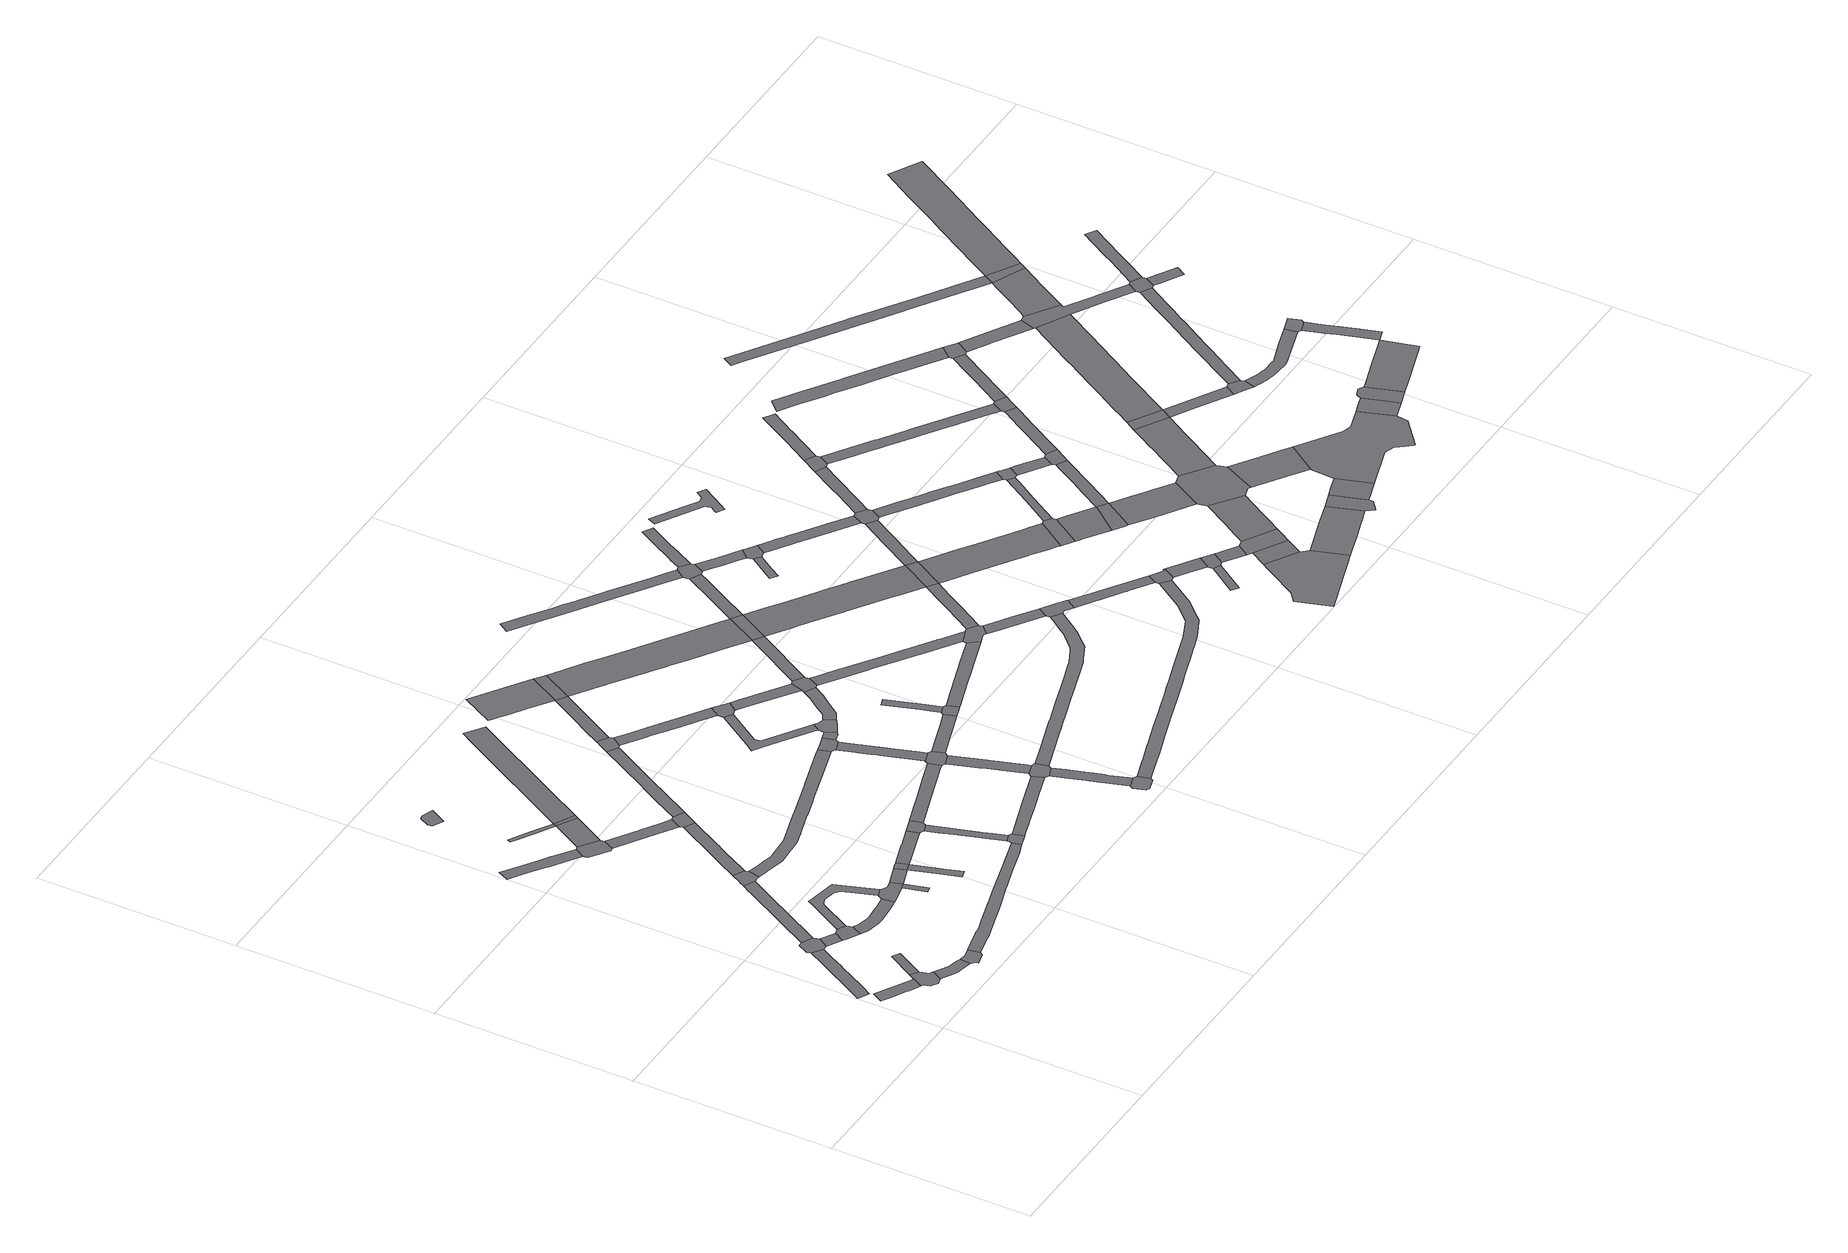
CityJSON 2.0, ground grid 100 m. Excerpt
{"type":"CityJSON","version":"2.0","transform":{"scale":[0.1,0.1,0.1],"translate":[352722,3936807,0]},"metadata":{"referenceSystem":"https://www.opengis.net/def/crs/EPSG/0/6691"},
"CityObjects":{
"road1":{"type":"Road","attributes":{"RoadStructureAttribute.sectionType":"1"},"geometry":[{"type":"MultiSurface","lod":"1","boundaries":[[[0,1,2,3,4,5,6,7,8,9,10,11]]]}]},
"road2":{"type":"Road","attributes":{"RoadStructureAttribute.sectionType":"1"},"geometry":[{"type":"MultiSurface","lod":"1","boundaries":[[[12,13,14,15,16,17,18,19,20,21,22,23,24,25,26,27]]]}]},
"road3":{"type":"Road","geometry":[{"type":"MultiSurface","lod":"1","boundaries":[[[28,5,4,29,30,31,32,33,34,35]]]}]},
"road4":{"type":"Road","attributes":{"RoadStructureAttribute.sectionType":"1"},"geometry":[{"type":"MultiSurface","lod":"1","boundaries":[[[36,37,38,28,35]]]}]},
"road5":{"type":"Road","attributes":{"RoadStructureAttribute.sectionType":"1"},"geometry":[{"type":"MultiSurface","lod":"1","boundaries":[[[39,40,33,32,41,42,43,44,45,46]]]}]},
"road6":{"type":"Road","geometry":[{"type":"MultiSurface","lod":"1","boundaries":[[[47,48,20,19,49,50,51,52]]]}]},
"road7":{"type":"Road","attributes":{"RoadStructureAttribute.sectionType":"1"},"geometry":[{"type":"MultiSurface","lod":"1","boundaries":[[[53,54,50,49]]]}]},
"road8":{"type":"Road","geometry":[{"type":"MultiSurface","lod":"1","boundaries":[[[45,55,56,57,58,59,60,61,46]]]}]},
"road9":{"type":"Road","geometry":[{"type":"MultiSurface","lod":"1","boundaries":[[[54,53,62,63,64,65,66,67,68,69]]]}]},
"road10":{"type":"Road","attributes":{"RoadStructureAttribute.sectionType":"1"},"geometry":[{"type":"MultiSurface","lod":"1","boundaries":[[[51,70,71,72,73,74,75,76,77,78,79,80,81,82,52]]]}]},
"road11":{"type":"Road","attributes":{"RoadStructureAttribute.sectionType":"1"},"geometry":[{"type":"MultiSurface","lod":"1","boundaries":[[[83,84,85,86,87,66,65,88,89,90,91,92,93,94,95,96]]]}]},
"road12":{"type":"Road","attributes":{"RoadStructureAttribute.sectionType":"1"},"geometry":[{"type":"MultiSurface","lod":"1","boundaries":[[[97,98,99,100,101,102,103,104,105,106,107,108]]]}]},
"road13":{"type":"Road","attributes":{"RoadStructureAttribute.sectionType":"1"},"geometry":[{"type":"MultiSurface","lod":"1","boundaries":[[[68,109,110,111,112,113,114,115,116,117,118,119,120,121,69]]]}]},
"road14":{"type":"Road","geometry":[{"type":"MultiSurface","lod":"1","boundaries":[[[122,123,75,74,124,125,126,127,128]]]}]},
"road15":{"type":"Road","geometry":[{"type":"MultiSurface","lod":"1","boundaries":[[[95,129,130,131,132,133,134,135,136,116,115,96]]]}]},
"road16":{"type":"Road","geometry":[{"type":"MultiSurface","lod":"1","boundaries":[[[137,138,139,140,141,108,107,142,143]]]}]},
"road17":{"type":"Road","attributes":{"RoadStructureAttribute.sectionType":"1"},"geometry":[{"type":"MultiSurface","lod":"1","boundaries":[[[131,144,145,146,132]]]}]},
"road18":{"type":"Road","attributes":{"RoadStructureAttribute.sectionType":"1"},"geometry":[{"type":"MultiSurface","lod":"1","boundaries":[[[147,148,149,150,151,152,153,154,155,156,157,158,159,160,161,162,163,164,165,59,58]]]}]},
"road19":{"type":"Road","attributes":{"RoadStructureAttribute.sectionType":"1"},"geometry":[{"type":"MultiSurface","lod":"1","boundaries":[[[166,167,168,169,170,171,172,173]]]}]},
"road20":{"type":"Road","geometry":[{"type":"MultiSurface","lod":"1","boundaries":[[[174,175,176,177,178,179,180,181,182]]]}]},
"road21":{"type":"Road","attributes":{"RoadStructureAttribute.sectionType":"1"},"geometry":[{"type":"MultiSurface","lod":"1","boundaries":[[[140,139,183,173]]]}]},
"road22":{"type":"Road","attributes":{"RoadStructureAttribute.sectionType":"1"},"geometry":[{"type":"MultiSurface","lod":"1","boundaries":[[[184,185,186,187,188,189,128,127,190,191,192,193,194,195,196,197]]]}]},
"road23":{"type":"Road","attributes":{"RoadStructureAttribute.sectionType":"1"},"geometry":[{"type":"MultiSurface","lod":"1","boundaries":[[[132,198,199,200,201,202,203,198,204,205,206,133]]]}]},
"road24":{"type":"Road","attributes":{"RoadStructureAttribute.sectionType":"1"},"geometry":[{"type":"MultiSurface","lod":"1","boundaries":[[[137,207,208,209,210,211,212,213,214,215,216,138]]]}]},
"road25":{"type":"Road","geometry":[{"type":"MultiSurface","lod":"1","boundaries":[[[173,183,217,166]]]}]},
"road26":{"type":"Road","geometry":[{"type":"MultiSurface","lod":"1","boundaries":[[[218,219,204,198,203]]]}]},
"road27":{"type":"Road","geometry":[{"type":"MultiSurface","lod":"1","boundaries":[[[220,221,222,223,212,211,184,197]]]}]},
"road28":{"type":"Road","attributes":{"RoadStructureAttribute.sectionType":"1"},"geometry":[{"type":"MultiSurface","lod":"1","boundaries":[[[224,225,226,227,228,229,230,231,232,218,203]]]}]},
"road29":{"type":"Road","attributes":{"RoadStructureAttribute.sectionType":"1"},"geometry":[{"type":"MultiSurface","lod":"1","boundaries":[[[233,234,235,236,237,238,239,240,241,242,243,126,125,244,245,246,247,248,249,250,251,252,253,254,255,256,257,258,259,260,261,262,263]]]}]},
"road30":{"type":"Road","attributes":{"RoadStructureAttribute.sectionType":"1"},"geometry":[{"type":"MultiSurface","lod":"1","boundaries":[[[217,264,265,266,267,268,269,270,271,272,273,274,275,276,277,166]]]}]},
"road31":{"type":"Road","geometry":[{"type":"MultiSurface","lod":"1","boundaries":[[[228,278,279,280,281,229]]]}]},
"road32":{"type":"Road","attributes":{"RoadStructureAttribute.sectionType":"1"},"geometry":[{"type":"MultiSurface","lod":"1","boundaries":[[[282,283,284,285,279,278,286,287,288,289,290,291]]]}]},
"road33":{"type":"Road","geometry":[{"type":"MultiSurface","lod":"1","boundaries":[[[292,156,155,293,294,295,296,282,291]]]}]},
"road34":{"type":"Road","attributes":{"RoadStructureAttribute.sectionType":"1"},"geometry":[{"type":"MultiSurface","lod":"1","boundaries":[[[297,298,299,300,301,302,303,304,305,306,307,308,309,310,311,312,313,314,223,222]]]}]},
"road35":{"type":"Road","attributes":{"RoadStructureAttribute.sectionType":"1"},"geometry":[{"type":"MultiSurface","lod":"1","boundaries":[[[315,316,317,318,319,320,321,281,280,322,323,324,325,326]]]}]},
"road36":{"type":"Road","attributes":{"RoadStructureAttribute.sectionType":"1"},"geometry":[{"type":"MultiSurface","lod":"1","boundaries":[[[295,327,328,329,330,331,332,333,334,335,336,337,296]]]}]},
"road37":{"type":"Road","geometry":[{"type":"MultiSurface","lod":"1","boundaries":[[[305,338,339,340,341,342,343,306]]]}]},
"road38":{"type":"Road","attributes":{"RoadStructureAttribute.sectionType":"1"},"geometry":[{"type":"MultiSurface","lod":"1","boundaries":[[[344,345,346,341,340,347,348,349,350,351]]]}]},
"road39":{"type":"Road","attributes":{"RoadStructureAttribute.sectionType":"1"},"geometry":[{"type":"MultiSurface","lod":"1","boundaries":[[[338,352,353,354,355,356,357,358,359,360,361,362,363,364,365,366,367,368,339]]]}]},
"road40":{"type":"Road","geometry":[{"type":"MultiSurface","lod":"1","boundaries":[[[369,370,371,372,373,374,263,262,375,376]]]}]},
"road41":{"type":"Road","attributes":{"RoadStructureAttribute.sectionType":"1"},"geometry":[{"type":"MultiSurface","lod":"1","boundaries":[[[377,378,379,380,381,382,383,384,385,386,387,388,389,390,391,369,376]]]}]},
"road42":{"type":"Road","geometry":[{"type":"MultiSurface","lod":"1","boundaries":[[[392,393,384,383,326,325,394,395]]]}]},
"road43":{"type":"Road","attributes":{"RoadStructureAttribute.sectionType":"1"},"geometry":[{"type":"MultiSurface","lod":"1","boundaries":[[[396,397,398,399,400,401,402,403,404,351,405]]]}]},
"road44":{"type":"Road","attributes":{"RoadStructureAttribute.sectionType":"1"},"geometry":[{"type":"MultiSurface","lod":"1","boundaries":[[[394,406,407,408,409,410,411,412,413,414,415,395]]]}]},
"road45":{"type":"Road","geometry":[{"type":"MultiSurface","lod":"1","boundaries":[[[411,410,334,333,416,417,418,419]]]}]},
"road46":{"type":"Road","attributes":{"RoadStructureAttribute.sectionType":"1"},"geometry":[{"type":"MultiSurface","lod":"1","boundaries":[[[416,420,421,422,423,424,425,426,427,428,429,430,431,417]]]}]},
"road47":{"type":"Road","geometry":[{"type":"MultiSurface","lod":"1","boundaries":[[[432,433,434,425,424,435,436,437,438]]]}]},
"road48":{"type":"Road","attributes":{"RoadStructureAttribute.sectionType":"1"},"geometry":[{"type":"MultiSurface","lod":"1","boundaries":[[[439,440,441,442,443,444,445,446,447,448,449,450]]]}]},
"road49":{"type":"Road","attributes":{"RoadStructureAttribute.sectionType":"1"},"geometry":[{"type":"MultiSurface","lod":"1","boundaries":[[[371,451,452,453,372]]]}]},
"road50":{"type":"Road","geometry":[{"type":"MultiSurface","lod":"1","boundaries":[[[453,452,454,455,456,457,458,446,445]]]}]},
"road51":{"type":"Road","geometry":[{"type":"MultiSurface","lod":"1","boundaries":[[[351,350,459,405]]]}]},
"road52":{"type":"Road","geometry":[{"type":"MultiSurface","lod":"1","boundaries":[[[460,363,362,439,450,461]]]}]},
"road53":{"type":"Road","attributes":{"RoadStructureAttribute.sectionType":"1"},"geometry":[{"type":"MultiSurface","lod":"1","boundaries":[[[462,463,393,392,464,465,466,467]]]}]},
"road54":{"type":"Road","attributes":{"RoadStructureAttribute.sectionType":"1"},"geometry":[{"type":"MultiSurface","lod":"1","boundaries":[[[468,469,470,471,472,460,461]]]}]},
"road55":{"type":"Road","attributes":{"RoadStructureAttribute.sectionType":"1"},"geometry":[{"type":"MultiSurface","lod":"1","boundaries":[[[473,474,475,476,477,478,479,480,481,482,483,484,457,456]]]}]},
"road56":{"type":"Road","attributes":{"RoadStructureAttribute.sectionType":"1"},"geometry":[{"type":"MultiSurface","lod":"1","boundaries":[[[485,486,487,488,489,490,491,492]]]}]},
"road57":{"type":"Road","geometry":[{"type":"MultiSurface","lod":"1","boundaries":[[[466,493,494,495,496,485,492,467]]]}]},
"road58":{"type":"Road","geometry":[{"type":"MultiSurface","lod":"1","boundaries":[[[470,480,479,497,498,499,500,471]]]}]},
"road59":{"type":"Road","attributes":{"RoadStructureAttribute.sectionType":"1"},"geometry":[{"type":"MultiSurface","lod":"1","boundaries":[[[350,501,502,503,504,505,506,507,508,509,510,511,512,513,514,515,516,517,518,519,520,459]]]}]},
"road60":{"type":"Road","attributes":{"RoadStructureAttribute.sectionType":"1"},"geometry":[{"type":"MultiSurface","lod":"1","boundaries":[[[521,522,523,500,499,524,525,526,527,512]]]}]},
"road61":{"type":"Road","attributes":{"RoadStructureAttribute.sectionType":"1"},"geometry":[{"type":"MultiSurface","lod":"1","boundaries":[[[418,528,529,530,531,532,533,534,535,536,537,538,539,540,541,542,543,544,545,546,547,548,549,550,551,552,553,554,555,556,557,558,559,560,561,562,563,564,565,566,567,568,569,570,571,419]]]}]},
"road62":{"type":"Road","attributes":{"RoadStructureAttribute.sectionType":"1"},"geometry":[{"type":"MultiSurface","lod":"1","boundaries":[[[572,573,574,575,576,577,578,579,496,495,580,581,582,583,584,585,586,587]]]}]},
"road63":{"type":"Road","attributes":{"RoadStructureAttribute.sectionType":"1"},"geometry":[{"type":"MultiSurface","lod":"1","boundaries":[[[497,588,589,590,591,592,593,594,595,596,597,598,599,600,601,602,603,604,605,606,607,498]]]}]},
"road64":{"type":"Road","geometry":[{"type":"MultiSurface","lod":"1","boundaries":[[[513,512,527,608]]]}]},
"road65":{"type":"Road","attributes":{"RoadStructureAttribute.sectionType":"1"},"geometry":[{"type":"MultiSurface","lod":"1","boundaries":[[[609,610,611,612,613,614,615,616,617,618,619,620,621,622,623,624,625,626,627,628,629,630,631,433,432,632,633,634,635,636,637,638,639,640,641,642,643,644,645,646,647,648,649,650,651,652,653,654,655,656,657,658]]]}]},
"road66":{"type":"Road","attributes":{"RoadStructureAttribute.sectionType":"1"},"geometry":[{"type":"MultiSurface","lod":"1","boundaries":[[[659,660,661,662,663,664,665,666,667,668,669,670,671,672,673,674,675,676,677]]]}]},
"road67":{"type":"Road","geometry":[{"type":"MultiSurface","lod":"1","boundaries":[[[678,679,680,596,595,587,586,681,682,683]]]}]},
"road68":{"type":"Road","attributes":{"RoadStructureAttribute.sectionType":"1"},"geometry":[{"type":"MultiSurface","lod":"1","boundaries":[[[684,685,686,687,688,513,608]]]}]},
"road69":{"type":"Road","attributes":{"RoadStructureAttribute.sectionType":"1"},"geometry":[{"type":"MultiSurface","lod":"1","boundaries":[[[527,689,690,691,692,693,694,695,696,697,698,699,700,701,702,703,704,705,706,707,608]]]}]},
"road70":{"type":"Road","attributes":{"RoadStructureAttribute.sectionType":"1"},"geometry":[{"type":"MultiSurface","lod":"1","boundaries":[[[708,709,710,678,683,711,712,713,714]]]}]},
"road71":{"type":"Road","geometry":[{"type":"MultiSurface","lod":"1","boundaries":[[[687,686,715,716,717,718,719,665,664]]]}]},
"road72":{"type":"Road","attributes":{"RoadStructureAttribute.sectionType":"1"},"geometry":[{"type":"MultiSurface","lod":"1","boundaries":[[[699,720,721,680,679,722,723,724,725]]]}]},
"road73":{"type":"Road","geometry":[{"type":"MultiSurface","lod":"1","boundaries":[[[713,726,552,551,727,728,729,730,731,732,714]]]}]},
"road74":{"type":"Road","geometry":[{"type":"MultiSurface","lod":"1","boundaries":[[[733,734,735,736,737,738]]]}]},
"road75":{"type":"Road","attributes":{"RoadStructureAttribute.sectionType":"1"},"geometry":[{"type":"MultiSurface","lod":"1","boundaries":[[[739,740,716,715,741,742,743,744,745]]]}]},
"road76":{"type":"Road","attributes":{"RoadStructureAttribute.sectionType":"1"},"geometry":[{"type":"MultiSurface","lod":"1","boundaries":[[[746,747,748,749,750,718,717,751,752,753,754,755]]]}]},
"road77":{"type":"Road","geometry":[{"type":"MultiSurface","lod":"1","boundaries":[[[756,757,758,759,760,739,745,733,738]]]}]},
"road78":{"type":"Road","geometry":[{"type":"MultiSurface","lod":"1","boundaries":[[[761,700,699,725]]]}]},
"road79":{"type":"Road","attributes":{"RoadStructureAttribute.sectionType":"1"},"geometry":[{"type":"MultiSurface","lod":"1","boundaries":[[[762,763,764,765,766,767,729,728,768,769,770,771,772,773,774]]]}]},
"road80":{"type":"Road","attributes":{"RoadStructureAttribute.sectionType":"1"},"geometry":[{"type":"MultiSurface","lod":"1","boundaries":[[[775,776,777,778,779,780,781,758,757,782,783,784,785,786,787,788]]]}]},
"road81":{"type":"Road","attributes":{"RoadStructureAttribute.sectionType":"1"},"geometry":[{"type":"MultiSurface","lod":"1","boundaries":[[[789,790,791,792,793,794,700,761]]]}]},
"road82":{"type":"Road","attributes":{"RoadStructureAttribute.sectionType":"1"},"geometry":[{"type":"MultiSurface","lod":"1","boundaries":[[[725,795,796,797,798,799,800,801,802,803,804,805,806,807,808,809,810,811,812,813,814,815,761]]]}]},
"road83":{"type":"Road","geometry":[{"type":"MultiSurface","lod":"1","boundaries":[[[816,817,818,819,762,774,609,658,820]]]}]},
"road84":{"type":"Road","geometry":[{"type":"MultiSurface","lod":"1","boundaries":[[[821,822,823,824,825,826,827,828,829,830,831,832,833,834]]]}]},
"road85":{"type":"Road","attributes":{"RoadStructureAttribute.sectionType":"1"},"geometry":[{"type":"MultiSurface","lod":"1","boundaries":[[[835,836,837,838]]]}]},
"road86":{"type":"Road","attributes":{"RoadStructureAttribute.sectionType":"1"},"geometry":[{"type":"MultiSurface","lod":"1","boundaries":[[[839,840,841,816,820]]]}]},
"road87":{"type":"Road","geometry":[{"type":"MultiSurface","lod":"1","boundaries":[[[842,788,787,793,792,843,844,845,846]]]}]},
"road88":{"type":"Road","geometry":[{"type":"MultiSurface","lod":"1","boundaries":[[[847,848,849,850,851,852,853,854,855,856,857,858,859,860,861,862]]]}]},
"road89":{"type":"Road","geometry":[{"type":"MultiSurface","lod":"1","boundaries":[[[840,838,837,863,864,865,841]]]}]},
"road90":{"type":"Road","geometry":[{"type":"MultiSurface","lod":"1","boundaries":[[[804,866,867,868,869,870,805]]]}]},
"road91":{"type":"Road","attributes":{"RoadStructureAttribute.sectionType":"1"},"geometry":[{"type":"MultiSurface","lod":"1","boundaries":[[[871,865,864,872,873]]]}]},
"road92":{"type":"Road","attributes":{"RoadStructureAttribute.sectionType":"1"},"geometry":[{"type":"MultiSurface","lod":"1","boundaries":[[[849,848,874,875]]]}]},
"road93":{"type":"Road","attributes":{"RoadStructureAttribute.sectionType":"1"},"geometry":[{"type":"MultiSurface","lod":"1","boundaries":[[[876,877,878,879,880,868,867]]]}]},
"road94":{"type":"Road","attributes":{"RoadStructureAttribute.sectionType":"1"},"geometry":[{"type":"MultiSurface","lod":"1","boundaries":[[[845,881,882,883,884,885,886,887,888,889,890,891,892,893,846]]]}]},
"road95":{"type":"Road","geometry":[{"type":"MultiSurface","lod":"1","boundaries":[[[874,894,895,896,873,872,875]]]}]},
"road96":{"type":"Road","attributes":{"RoadStructureAttribute.sectionType":"1"},"geometry":[{"type":"MultiSurface","lod":"1","boundaries":[[[897,898,899,900,901,902,903,904,905,906,844,843,907,908,909,910,911,912,913,914,915,916,917,918,919]]]}]},
"road97":{"type":"Road","geometry":[{"type":"MultiSurface","lod":"1","boundaries":[[[878,920,921,922,879]]]}]},
"road98":{"type":"Road","attributes":{"RoadStructureAttribute.sectionType":"1"},"geometry":[{"type":"MultiSurface","lod":"1","boundaries":[[[869,923,924,925,926,927,870]]]}]},
"road99":{"type":"Road","geometry":[{"type":"MultiSurface","lod":"1","boundaries":[[[928,929,930,931,932,887,886]]]}]},
"road100":{"type":"Road","attributes":{"RoadStructureAttribute.sectionType":"1"},"geometry":[{"type":"MultiSurface","lod":"1","boundaries":[[[933,934,935,936,937,896,895,938,939,940,941]]]}]},
"road101":{"type":"Road","attributes":{"RoadStructureAttribute.sectionType":"1"},"geometry":[{"type":"MultiSurface","lod":"1","boundaries":[[[942,943,944,945,946,947,948,949,950,951,847,862]]]}]},
"road102":{"type":"Road","attributes":{"RoadStructureAttribute.sectionType":"1"},"geometry":[{"type":"MultiSurface","lod":"1","boundaries":[[[952,953,954,922,921,955,956,957,958,959]]]}]},
"road103":{"type":"Road","geometry":[{"type":"MultiSurface","lod":"1","boundaries":[[[960,961,962,963,964,919,918,926,925]]]}]},
"road104":{"type":"Road","attributes":{"RoadStructureAttribute.sectionType":"1"},"geometry":[{"type":"MultiSurface","lod":"1","boundaries":[[[922,965,966,967,968,969,970,971,972,973,974,975,879]]]}]},
"road105":{"type":"Road","attributes":{"RoadStructureAttribute.sectionType":"1"},"geometry":[{"type":"MultiSurface","lod":"1","boundaries":[[[976,977,978,979,980,931,930,981,982,983,984,985,986,987]]]}]},
"road106":{"type":"Road","attributes":{"RoadStructureAttribute.sectionType":"1"},"geometry":[{"type":"MultiSurface","lod":"1","boundaries":[[[960,988,989,990,991,992,961]]]}]},
"road107":{"type":"Road","geometry":[{"type":"MultiSurface","lod":"1","boundaries":[[[959,958,933,941,993,994,995,996,997]]]}]},
"road108":{"type":"Road","geometry":[{"type":"MultiSurface","lod":"1","boundaries":[[[998,999,1000,949,948,1001,1002]]]}]},
"road109":{"type":"Road","geometry":[{"type":"MultiSurface","lod":"1","boundaries":[[[1003,990,989,971,970,1004,1005]]]}]},
"road110":{"type":"Road","attributes":{"RoadStructureAttribute.sectionType":"1"},"geometry":[{"type":"MultiSurface","lod":"1","boundaries":[[[928,1006,1007,1008,1009,1010,1011,1012,1013,1014,1015,1016,1017,1018,1019,1020,1021,1022,1023,1024,1025,1026,1027,1028,1029,1030,1031,929]]]}]},
"road111":{"type":"Road","attributes":{"RoadStructureAttribute.sectionType":"1"},"geometry":[{"type":"MultiSurface","lod":"1","boundaries":[[[998,1032,1033,1034,1035,1036,1037,999]]]}]},
"road112":{"type":"Road","attributes":{"RoadStructureAttribute.sectionType":"1"},"geometry":[{"type":"MultiSurface","lod":"1","boundaries":[[[994,1038,1039,1040,1041,1042,1043,1044,1045,995]]]}]},
"road113":{"type":"Road","attributes":{"RoadStructureAttribute.sectionType":"1"},"geometry":[{"type":"MultiSurface","lod":"1","boundaries":[[[1046,1047,1048,1049,1050,1051,1052,1053,1054,1055,1056,1057,1058,1003,1005]]]}]},
"road114":{"type":"Road","attributes":{"RoadStructureAttribute.sectionType":"1"},"geometry":[{"type":"MultiSurface","lod":"1","boundaries":[[[996,1059,1060,1061,1062,1063,1064,1065,1066,1067,1068,997]]]}]},
"road115":{"type":"Road","geometry":[{"type":"MultiSurface","lod":"1","boundaries":[[[1052,1069,1070,1071,1023,1022,1053]]]}]},
"road116":{"type":"Road","geometry":[{"type":"MultiSurface","lod":"1","boundaries":[[[1062,1072,1073,1074,1063]]]}]},
"road117":{"type":"Road","attributes":{"RoadStructureAttribute.sectionType":"1"},"geometry":[{"type":"MultiSurface","lod":"1","boundaries":[[[1075,1076,1077,1078,1079,1080,1081,1082,1083,1084,1085,1086,1087,1088,1089,1090,1091]]]}]},
"road118":{"type":"Road","geometry":[{"type":"MultiSurface","lod":"1","boundaries":[[[1092,1093,1094,1095,1096,1097,1098,1041,1040,1036,1035,1099,1100,1101,1102,1103]]]}]},
"road119":{"type":"Road","attributes":{"RoadStructureAttribute.sectionType":"1"},"geometry":[{"type":"MultiSurface","lod":"1","boundaries":[[[1104,1105,1106,1107,1108,1071,1070,1109,1110,1111,1112,1113,1114,1115,1116]]]}]},
"road120":{"type":"Road","attributes":{"RoadStructureAttribute.sectionType":"1"},"geometry":[{"type":"MultiSurface","lod":"1","boundaries":[[[1072,1062,1117,1118,1119]]]}]},
"road121":{"type":"Road","geometry":[{"type":"MultiSurface","lod":"1","boundaries":[[[1120,1121,1122,1086,1085,1104,1116]]]}]},
"road122":{"type":"Road","attributes":{"RoadStructureAttribute.sectionType":"1"},"geometry":[{"type":"MultiSurface","lod":"1","boundaries":[[[1093,1123,1124,1125,1126,1094]]]}]},
"road123":{"type":"Road","attributes":{"RoadStructureAttribute.sectionType":"1"},"geometry":[{"type":"MultiSurface","lod":"1","boundaries":[[[1127,1128,1129,1130,1131,1132,1133,1134,1135,1136,1137,1073,1072,1138,1139,1140,1141,1142,1143]]]}]},
"road124":{"type":"Road","geometry":[{"type":"MultiSurface","lod":"1","boundaries":[[[1118,1144,1145,1146,1147,1148,1149,1150,1151,1119]]]}]},
"road125":{"type":"Road","attributes":{"RoadStructureAttribute.sectionType":"1"},"geometry":[{"type":"MultiSurface","lod":"1","boundaries":[[[1152,1124,1123,1153,1154,1155,1156]]]}]},
"road126":{"type":"Road","attributes":{"RoadStructureAttribute.sectionType":"1"},"geometry":[{"type":"MultiSurface","lod":"1","boundaries":[[[1157,1158,1159,1160,1161,1162,1163,1164,1165,1166,1167,1168,1169,1170,1171]]]}]},
"road127":{"type":"Road","attributes":{"RoadStructureAttribute.sectionType":"1"},"geometry":[{"type":"MultiSurface","lod":"1","boundaries":[[[1172,1173,1174,1175,1176,1177,1178,1179,1121,1120]]]}]},
"road128":{"type":"Road","attributes":{"RoadStructureAttribute.sectionType":"1"},"geometry":[{"type":"MultiSurface","lod":"1","boundaries":[[[1180,1181,1182,1183,1184,1185,1186,1147,1146,1187,1188,1189,1190,1191,1192,1193,1194,1195,1196,1197,1198]]]}]},
"road129":{"type":"Road","attributes":{"RoadStructureAttribute.sectionType":"1"},"geometry":[{"type":"MultiSurface","lod":"1","boundaries":[[[1153,1199,1200,1201,1202,1203,1204,1205,1206,1207,1208,1154]]]}]},
"road130":{"type":"Road","attributes":{"RoadStructureAttribute.sectionType":"1"},"geometry":[{"type":"MultiSurface","lod":"1","boundaries":[[[1148,1209,1210,1211,1212,1213,1214,1215,1216,1217,1218,1219,1220,1221,1222,1223,1224,1225,1226,1227,1228,1149]]]}]},
"road131":{"type":"Road","geometry":[{"type":"MultiSurface","lod":"1","boundaries":[[[1229,1177,1176,1127,1143,1230,1231,1232,1233,1234,1235,1236,1237]]]}]},
"road132":{"type":"Road","attributes":{"RoadStructureAttribute.sectionType":"1"},"geometry":[{"type":"MultiSurface","lod":"1","boundaries":[[[1238,1239,1240,1162,1241,1242,1243,1244,1229,1237]]]}]},
"road133":{"type":"Road","geometry":[{"type":"MultiSurface","lod":"1","boundaries":[[[1245,1246,1247,1180,1198,1248]]]}]},
"road134":{"type":"Road","attributes":{"RoadStructureAttribute.sectionType":"1"},"geometry":[{"type":"MultiSurface","lod":"1","boundaries":[[[1249,1250,1251,1252,1245,1248,1253,1254,1255,1203,1256]]]}]},
"road135":{"type":"Road","geometry":[{"type":"MultiSurface","lod":"1","boundaries":[[[1240,1257,1163,1162]]]}]},
"road136":{"type":"Road","geometry":[{"type":"MultiSurface","lod":"1","boundaries":[[[1222,1258,1259,1260,1261,1232,1231,1223]]]}]},
"road137":{"type":"Road","attributes":{"RoadStructureAttribute.sectionType":"1"},"geometry":[{"type":"MultiSurface","lod":"1","boundaries":[[[1262,1259,1258,1263,1264,1265]]]}]},
"road138":{"type":"Road","attributes":{"RoadStructureAttribute.sectionType":"1"},"geometry":[{"type":"MultiSurface","lod":"1","boundaries":[[[1266,1267,1268,1269,1261,1260,1270,1271,1272,1273,1274,1275,1276,1277]]]}]},
"road139":{"type":"Road","attributes":{"RoadStructureAttribute.sectionType":"1"},"geometry":[{"type":"MultiSurface","lod":"1","boundaries":[[[1257,1278,1279,1280,1281,1282,1283,1284,1285,1286,1287,1288,1289,1290,1291,1292,1293,1294,1295,1296,1297,1298,1299,1300,1301,1302,1303,1163]]]}]}
},
"vertices":[
[93,306,0],[162,268,0],[165,266,0],[206,243,0],[221,235,0],[250,287,0],[241,293,0],[236,295,0],[216,305,0],[160,336,0],[69,388,0],[41,336,0],
[60,405,0],[85,447,0],[96,466,0],[135,538,0],[169,600,0],[174,608,0],[212,678,0],[245,738,0],[195,772,0],[151,694,0],[103,605,0],[78,559,0],[39,489,0],[28,469,0],[15,444,0],[9,433,0],
[267,317,0],[233,228,0],[241,199,0],[276,178,0],[307,187,0],[337,239,0],[319,249,0],[306,294,0],
[383,430,0],[364,442,0],[346,453,0],
[458,185,0],[406,200,0],[368,153,0],[375,148,0],[395,141,0],[417,137,0],[472,125,0],[475,180,0],
[216,845,0],[190,792,0],[268,739,0],[300,790,0],[292,819,0],[238,846,0],
[340,697,0],[370,749,0],
[488,107,0],[491,96,0],[550,111,0],[563,128,0],[550,185,0],[507,175,0],[478,179,0],
[360,685,0],[374,677,0],[401,663,0],[420,653,0],[448,706,0],[443,722,0],[439,735,0],[399,757,0],
[299,832,0],[398,1011,0],[406,1025,0],[442,1091,0],[525,1241,0],[473,1269,0],[449,1227,0],[448,1224,0],[413,1161,0],[404,1146,0],[359,1065,0],[353,1054,0],[316,986,0],
[638,687,0],[613,685,0],[546,679,0],[535,679,0],[477,691,0],[457,634,0],[527,620,0],[547,619,0],[551,619,0],[636,626,0],[646,627,0],[654,629,0],[697,635,0],[688,695,0],
[255,2102,0],[245,2109,0],[195,2142,0],[142,2178,0],[32,2252,0],[7,2199,0],[69,2156,0],[163,2092,0],[166,2091,0],[175,2084,0],[314,1989,0],[345,2040,0],
[526,893,0],[530,899,0],[557,912,0],[623,899,0],[646,879,0],[662,835,0],[703,721,0],[745,736,0],[701,859,0],[674,935,0],[516,966,0],[504,945,0],[405,767,0],
[489,1299,0],[487,1297,0],[545,1245,0],[563,1241,0],[575,1300,0],[569,1319,0],[516,1348,0],
[715,638,0],[792,656,0],[799,658,0],[828,666,0],[809,723,0],[777,714,0],[775,714,0],[748,728,0],
[429,1907,0],[456,1961,0],[452,1980,0],[362,2045,0],[350,2041,0],[319,1967,0],[409,1903,0],
[801,653,0],[832,543,0],[861,551,0],
[671,151,0],[679,152,0],[786,184,0],[878,211,0],[1028,258,0],[1032,259,0],[1144,294,0],[1267,329,0],[1335,353,0],[1320,396,0],[1138,344,0],[969,296,0],[910,278,0],[895,274,0],[773,238,0],[711,220,0],[672,214,0],[663,211,0],[637,205,0],
[458,2217,0],[360,2276,0],[294,2315,0],[258,2337,0],[248,2319,0],[284,2298,0],[359,2253,0],[448,2199,0],
[207,2746,0],[178,2695,0],[184,2676,0],[237,2646,0],[243,2657,0],[278,2721,0],[280,2724,0],[282,2727,0],[225,2749,0],
[545,2145,0],
[714,1706,0],[689,1662,0],[619,1534,0],[614,1525,0],[590,1483,0],[566,1439,0],[624,1420,0],[634,1438,0],[667,1497,0],[672,1505,0],[680,1519,0],[688,1533,0],[760,1664,0],[767,1677,0],
[926,700,0],[976,541,0],[1000,465,0],[1038,475,0],[1014,552,0],[964,712,0],[907,757,0],[894,752,0],[847,736,0],
[571,1815,0],[573,1813,0],[577,1810,0],[690,1737,0],[709,1726,0],[738,1779,0],[691,1809,0],[606,1864,0],[601,1867,0],[600,1867,0],
[555,2164,0],
[946,769,0],[920,761,0],
[787,1714,0],[804,1745,0],[810,1755,0],[757,1784,0],
[969,713,0],[989,720,0],[1085,751,0],[1136,769,0],[1188,785,0],[1169,842,0],[1069,809,0],[1068,809,0],[959,774,0],
[1459,1459,0],[1247,1397,0],[1233,1392,0],[1055,1340,0],[1023,1330,0],[846,1278,0],[720,1269,0],[696,1274,0],[693,1274,0],[684,1276,0],[631,1288,0],[666,1219,0],[684,1215,0],[715,1209,0],[725,1210,0],[733,1210,0],[798,1215,0],[828,1216,0],[854,1218,0],[861,1219,0],[927,1238,0],[940,1242,0],[1040,1272,0],[1048,1274,0],[1049,1275,0],[1059,1277,0],[1154,1305,0],[1192,1317,0],[1375,1371,0],[1511,1411,0],[1494,1469,0],
[658,2348,0],[703,2428,0],[745,2502,0],[833,2659,0],[837,2667,0],[874,2732,0],[907,2791,0],[924,2822,0],[833,2884,0],[798,2823,0],[748,2734,0],[742,2723,0],[689,2628,0],[551,2382,0],
[1208,775,0],[1249,789,0],[1259,807,0],[1244,867,0],
[1360,436,0],[1339,503,0],[1325,547,0],[1300,626,0],[1229,712,0],[1251,645,0],[1261,615,0],[1286,540,0],[1290,528,0],[1324,424,0],
[1327,416,0],[1344,356,0],[1363,362,0],[1395,372,0],[1378,426,0],
[821,1775,0],[886,1892,0],[944,1996,0],[954,2015,0],[980,2062,0],[1016,2125,0],[1048,2183,0],[1075,2232,0],[1078,2237,0],[1027,2269,0],[1025,2266,0],[968,2164,0],[925,2086,0],[922,2081,0],[891,2025,0],[871,1991,0],[865,1979,0],[822,1902,0],
[1548,968,0],[1435,930,0],[1409,922,0],[1367,908,0],[1338,898,0],[1267,875,0],[1252,870,0],[1327,830,0],[1429,864,0],[1634,932,0],[1660,940,0],[1644,1000,0],
[1410,377,0],[1477,398,0],[1501,406,0],[1576,429,0],[1651,453,0],[1664,457,0],[1806,502,0],[1785,558,0],[1630,508,0],[1487,461,0],[1397,432,0],
[1095,2245,0],[1127,2294,0],[1123,2314,0],[1069,2344,0],[1062,2331,0],[1058,2325,0],
[1195,2568,0],[1160,2509,0],[1112,2423,0],[1165,2389,0],[1189,2431,0],[1241,2524,0],[1293,2616,0],[1242,2650,0],
[1196,2176,0],[1225,2156,0],[1259,2134,0],[1260,2133,0],[1276,2122,0],[1295,2109,0],[1338,2080,0],[1356,2068,0],[1395,2042,0],[1413,2029,0],[1494,1974,0],[1528,2024,0],[1462,2069,0],[1455,2073,0],[1295,2181,0],[1268,2199,0],[1192,2250,0],
[1588,1419,0],[1595,1435,0],[1595,1436,0],[1577,1494,0],[1515,1475,0],[1510,1474,0],[1531,1402,0],[1531,1401,0],
[1559,1312,0],[1562,1302,0],[1580,1247,0],[1588,1221,0],[1591,1210,0],[1651,1020,0],[1652,1017,0],[1709,1036,0],[1708,1040,0],[1698,1072,0],[1658,1196,0],[1643,1244,0],[1636,1266,0],[1620,1316,0],[1619,1321,0],
[1748,971,0],[1727,1027,0],[1679,933,0],[1735,954,0],
[1236,2872,0],[1142,2935,0],[1115,2953,0],[1056,2993,0],[970,2834,0],[986,2823,0],[1009,2807,0],[1054,2777,0],[1125,2729,0],[1330,2809,0],
[1704,857,0],[1727,787,0],[1738,754,0],[1771,654,0],[1797,577,0],[1855,594,0],[1838,647,0],[1796,773,0],[1795,776,0],[1791,786,0],
[1824,490,0],[1880,513,0],[1888,529,0],[1874,588,0],
[1852,405,0],[1876,331,0],[1881,318,0],[1891,285,0],[1936,144,0],[1993,164,0],[1957,267,0],[1953,284,0],[1939,333,0],[1933,351,0],[1921,389,0],[1901,449,0],
[2029,95,0],[2011,152,0],[2007,154,0],[1926,127,0],[1945,70,0],[1963,61,0],[2020,78,0],
[1497,1944,0],[1374,1759,0],[1346,1718,0],[1355,1712,0],[1387,1692,0],[1492,1622,0],[1619,1537,0],[1644,1575,0],[1428,1719,0],[1427,1719,0],[1421,1749,0],[1534,1919,0],
[1629,1445,0],[1646,1456,0],[1615,1506,0],
[1673,1473,0],[1692,1484,0],[1724,1505,0],[1693,1555,0],[1665,1560,0],
[1380,2774,0],
[1601,1974,0],[1563,1927,0],
[1911,1088,0],[1816,1056,0],[1864,1010,0],[1870,1012,0],[2006,1057,0],[1987,1114,0],
[1609,1896,0],[1711,1827,0],[1836,1741,0],[1855,1804,0],[1639,1949,0],
[1729,1508,0],[1743,1516,0],[1762,1528,0],[1818,1601,0],[1824,1610,0],[1849,1641,0],[1883,1699,0],[1827,1726,0],[1798,1677,0],[1766,1633,0],[1726,1576,0],[1704,1562,0],
[2034,1144,0],[2010,1219,0],[1986,1293,0],[1952,1399,0],[1914,1386,0],[1968,1219,0],[1982,1177,0],[1996,1131,0],
[2046,1070,0],[2057,1074,0],[2070,1078,0],[2051,1135,0],
[1900,1700,0],[1926,1755,0],[1923,1777,0],[1874,1811,0],
[1420,2530,0],[1448,2511,0],[1452,2508,0],[1562,2434,0],[1610,2401,0],[1627,2389,0],[1692,2346,0],[1715,2331,0],[1764,2297,0],[1832,2251,0],[1909,2202,0],[2044,2109,0],[2133,2269,0],[2071,2310,0],[1934,2403,0],[1853,2458,0],[1728,2541,0],[1640,2600,0],[1535,2672,0],[1454,2725,0],
[1955,1953,0],[1937,1923,0],[1937,1922,0],[2002,1916,0],[2005,1920,0],[2008,1925,0],[2095,2078,0],
[2038,578,0],[2074,589,0],[2116,603,0],[2144,612,0],[2165,619,0],[2168,620,0],[2260,649,0],[2359,681,0],[2360,682,0],[2437,706,0],[2451,711,0],[2501,727,0],[2617,765,0],[2620,766,0],[2627,770,0],[2644,778,0],[2660,786,0],[2669,790,0],[2720,815,0],[2737,834,0],[2775,874,0],[2799,898,0],[2817,925,0],[2881,1016,0],[2832,1051,0],[2804,1011,0],[2773,968,0],[2753,939,0],[2680,864,0],[2663,856,0],[2659,854,0],[2588,819,0],[2549,806,0],[2491,787,0],[2471,781,0],[2408,760,0],[2395,756,0],[2390,754,0],[2286,721,0],[2175,685,0],[2174,685,0],[2024,636,0],[2021,635,0],[2000,628,0],
[2348,1234,0],[2310,1221,0],[2308,1220,0],[2290,1215,0],[2225,1193,0],[2150,1168,0],[2138,1164,0],[2057,1137,0],[2087,1084,0],[2158,1107,0],[2266,1142,0],[2272,1144,0],[2284,1148,0],[2423,1194,0],[2531,1230,0],[2488,1279,0],
[1994,1636,0],[2102,1563,0],[2124,1548,0],[2214,1487,0],[2309,1422,0],[2310,1422,0],[2317,1417,0],[2490,1299,0],[2558,1325,0],[2453,1398,0],[2449,1402,0],[2445,1405,0],[2344,1471,0],[2316,1491,0],[2224,1553,0],[2204,1567,0],[2177,1586,0],[2061,1664,0],[2050,1672,0],[1982,1718,0],
[2184,2235,0],
[3279,753,0],[3223,669,0],[3181,606,0],[3163,588,0],[3153,577,0],[3099,519,0],[2993,472,0],[2982,468,0],[2981,468,0],[2824,417,0],[2716,382,0],[2690,373,0],[2623,351,0],[2604,345,0],[2479,304,0],[2477,303,0],[2397,279,0],[2359,266,0],[2259,232,0],[2238,226,0],[2233,225,0],[2125,189,0],[2122,188,0],[2102,117,0],[2190,144,0],[2196,146,0],[2326,190,0],[2411,218,0],[2458,233,0],[2505,248,0],[2588,275,0],[2594,276,0],[2599,278,0],[2704,312,0],[2756,330,0],[2839,357,0],[2857,363,0],[2937,389,0],[2947,393,0],[3012,414,0],[3028,421,0],[3032,423,0],[3051,432,0],[3118,463,0],[3130,469,0],[3149,489,0],[3201,542,0],[3229,571,0],[3239,587,0],[3327,716,0],
[1606,3059,0],[1808,2923,0],[2004,2791,0],[2113,2718,0],[2211,2652,0],[2292,2597,0],[2328,2646,0],[2280,2678,0],[2223,2716,0],[2047,2835,0],[2015,2856,0],[1943,2904,0],[1928,2915,0],[1911,2926,0],[1865,2957,0],[1817,2989,0],[1718,3055,0],[1606,3131,0],[1573,3081,0],
[2630,1278,0],[2626,1295,0],[2578,1329,0],[2547,1235,0],[2574,1244,0],[2587,1236,0],
[2263,2377,0],[2331,2500,0],[2353,2539,0],[2300,2566,0],[2211,2408,0],
[2203,2005,0],[2251,1973,0],[2255,1970,0],[2258,1968,0],[2408,1868,0],[2418,1860,0],[2426,1855,0],[2626,1720,0],[2641,1710,0],[2644,1708,0],[2755,1633,0],[2846,1789,0],[2686,1897,0],[2624,1940,0],[2613,1948,0],[2517,2011,0],[2486,2032,0],[2353,2121,0],[2283,2169,0],
[2750,1198,0],[2749,1198,0],[2679,1246,0],[2649,1193,0],[2718,1147,0],[2828,1072,0],[2862,1122,0],
[2373,2544,0],[2401,2598,0],[2396,2617,0],[2349,2652,0],[2337,2649,0],
[2690,1521,0],[2664,1476,0],[2704,1427,0],[2714,1443,0],[2754,1512,0],[2805,1598,0],
[2834,1053,0],[2900,1021,0],[2942,993,0],[2975,1043,0],[2972,1048,0],[2967,1052,0],[2937,1072,0],
[2560,2393,0],[2517,2327,0],[2474,2261,0],[2507,2239,0],[2539,2288,0],[2593,2370,0],
[2594,2468,0],[2498,2532,0],[2410,2519,0],[2456,2488,0],[2462,2484,0],[2505,2455,0],[2554,2422,0],
[2494,2915,0],[2461,2858,0],[2444,2827,0],[2381,2714,0],[2378,2709,0],[2448,2714,0],[2458,2733,0],[2477,2769,0],[2511,2832,0],[2542,2888,0],
[2610,2374,0],[2623,2376,0],[2656,2427,0],[2611,2457,0],[2602,2462,0],
[2896,1755,0],
[3305,821,0],[3195,893,0],[3175,907,0],[3096,961,0],[3090,964,0],[2981,1039,0],[3031,934,0],[3048,923,0],[3136,865,0],[3151,854,0],[3161,848,0],[3163,847,0],[3275,772,0],
[2960,2223,0],[2887,2272,0],[2827,2312,0],[2785,2341,0],[2769,2352,0],[2731,2378,0],[2722,2383,0],[2676,2341,0],[2728,2305,0],[2793,2262,0],[2802,2256,0],[2808,2252,0],[3020,2109,0],[3050,2162,0],
[2921,1797,0],[2989,1912,0],[3022,1967,0],[3074,2055,0],[3025,2090,0],[2938,1945,0],
[2878,1550,0],[2948,1503,0],[2949,1503,0],[2995,1472,0],[3141,1374,0],[3172,1354,0],[3179,1350,0],[3252,1300,0],[3288,1276,0],[3306,1263,0],[3407,1413,0],[3353,1449,0],[3336,1460,0],[3252,1516,0],[3245,1521,0],[3223,1536,0],[3137,1593,0],[3094,1622,0],[3091,1625,0],[3072,1637,0],[2944,1723,0],
[3381,784,0],[3377,787,0],[3370,777,0],[3367,780,0],[3347,721,0],
[2570,2896,0],[2702,2817,0],[2788,2765,0],[2796,2736,0],[2780,2710,0],[2774,2701,0],[2813,2678,0],[2832,2709,0],[2899,2821,0],[2860,2844,0],[2840,2811,0],[2811,2804,0],[2752,2839,0],[2591,2936,0],
[3390,455,0],[3423,432,0],[3526,582,0],[3490,601,0],
[3413,677,0],[3489,626,0],[3528,686,0],
[3066,2165,0],[3094,2060,0],[3124,2112,0],[3119,2132,0],[3070,2166,0],
[3812,292,0],[3780,328,0],[3624,420,0],[3608,393,0],[3556,305,0],[3532,265,0],[3502,213,0],[3454,175,0],[3510,4,0],[3571,24,0],[3628,43,0],[3738,79,0],[3821,106,0],[3831,109,0],[3848,115,0],[3867,121,0],
[3539,586,0],[3545,588,0],[3585,648,0],
[3349,1234,0],[3364,1225,0],[3464,1375,0],[3459,1394,0],[3426,1417,0],
[3605,635,0],[3648,519,0],[3688,579,0],
[3829,412,0],[3673,503,0],
[3380,1214,0],[3401,1200,0],[3513,1125,0],[3627,1265,0],[3506,1346,0],
[3123,2138,0],[3158,2198,0],[3194,2260,0],[3217,2300,0],[3249,2354,0],[3301,2443,0],[3246,2467,0],[3238,2454,0],[3232,2443,0],[3196,2382,0],[3169,2334,0],[3147,2296,0],[3073,2171,0],
[3857,459,0],[3878,495,0],[3722,587,0],
[3601,1794,0],[3592,1801,0],[3477,1877,0],[3466,1884,0],[3463,1886,0],[3432,1907,0],[3358,1957,0],[3347,1964,0],[3283,2006,0],[3232,2041,0],[3119,2043,0],[3250,1956,0],[3287,1932,0],[3289,1930,0],[3387,1865,0],[3399,1857,0],[3404,1853,0],[3433,1833,0],[3527,1772,0],[3531,1769,0],[3595,1726,0],[3600,1722,0],[3634,1772,0],
[3573,1085,0],[3582,1079,0],[3677,1231,0],
[3548,1536,0],[3616,1646,0],[3638,1680,0],[3605,1703,0],[3515,1559,0],
[3321,2448,0],[3351,2500,0],[3346,2520,0],[3295,2550,0],[3252,2477,0],
[3872,842,0],[3798,715,0],[3792,705,0],[3755,642,0],[3726,594,0],[3911,552,0],[3940,601,0],[3989,685,0],[4020,737,0],
[3887,127,0],[3920,138,0],[3928,141,0],[4019,170,0],[4088,192,0],[4116,202,0],[4179,224,0],[4124,393,0],[4045,367,0],[4037,365,0],
[3861,1108,0],[3824,1133,0],[3773,1167,0],[3624,1050,0],[3666,1022,0],[3727,981,0],[3861,891,0],[3950,1048,0],
[3657,1684,0],[3691,1734,0],[3664,1752,0],[3650,1761,0],[3645,1765,0],
[3715,1296,0],[3767,1383,0],[3802,1444,0],[3810,1456,0],[3847,1520,0],[3859,1541,0],[3806,1568,0],[3788,1538,0],[3728,1434,0],[3714,1412,0],[3685,1363,0],
[3438,2795,0],[3414,2752,0],[3384,2703,0],[3368,2674,0],[3340,2627,0],[3453,2702,0],[3453,2703,0],[3483,2754,0],[3495,2774,0],[3501,2785,0],[3524,2825,0],[3474,2858,0],
[3663,1680,0],[3801,1588,0],[3831,1640,0],[3739,1702,0],[3711,1721,0],
[4069,752,0],[4082,743,0],[4162,906,0],[4146,955,0],[3999,1060,0],
[4259,248,0],[4203,419,0],[4179,411,0],[4210,187,0],[4257,226,0],
[3851,1645,0],[3878,1573,0],[3906,1618,0],
[3431,2374,0],[3493,2332,0],[3545,2297,0],[3555,2291,0],[3576,2277,0],[3663,2218,0],[3671,2212,0],[3677,2208,0],[3682,2205,0],[3802,2124,0],[3850,2092,0],[3856,2088,0],[3862,2084,0],[3922,2043,0],[3982,2003,0],[4013,1982,0],[4028,1972,0],[4058,2025,0],[3965,2087,0],[3882,2142,0],[3831,2178,0],[3716,2255,0],[3705,2262,0],[3586,2341,0],[3576,2349,0],[3528,2381,0],
[4286,256,0],[4306,263,0],[4332,272,0],[4374,285,0],[4319,457,0],[4252,435,0],
[4249,631,0],[4324,580,0],[4327,578,0],[4429,728,0],[4416,736,0],[4415,737,0],[4380,760,0],[4296,816,0],
[3960,1712,0],[3970,1728,0],[3996,1772,0],[3998,1776,0],[4053,1869,0],[4060,1880,0],[4084,1923,0],[4032,1953,0],[4029,1947,0],[3971,1849,0],[3947,1808,0],[3944,1803,0],[3942,1800,0],
[4251,1134,0],[4275,1174,0],[4318,1248,0],[4352,1304,0],[4196,1396,0],[4174,1358,0],[4166,1344,0],[4122,1269,0],[4121,1267,0],[4121,1266,0],
[4104,1957,0],[4129,1999,0],[4077,2029,0],
[4382,1356,0],[4227,1448,0],[4212,1423,0],
[3544,2829,0],[3639,2767,0],[3722,2712,0],[3744,2698,0],[3784,2673,0],[3874,2613,0],[3906,2591,0],[4028,2512,0],[4083,2476,0],[4115,2454,0],[4256,2362,0],[4305,2419,0],[4226,2471,0],[3895,2691,0],[3886,2697,0],[3732,2799,0],[3601,2886,0],
[4841,380,0],[4848,439,0],[4791,611,0],[4740,595,0],[4688,578,0],[4676,580,0],[4635,588,0],[4594,356,0],[4643,338,0],[4673,301,0],[4698,272,0],[4704,265,0],
[4260,2342,0],[4240,2308,0],[4226,2284,0],[4211,2258,0],[4167,2183,0],[4144,2025,0],[4147,2029,0],[4179,2084,0],[4213,2141,0],[4220,2154,0],[4248,2200,0],[4286,2266,0],[4310,2308,0],
[4465,1239,0],[4636,1140,0],[4666,1193,0],
[4330,2314,0],[4368,2378,0],[4355,2385,0],
[4941,469,0],[4885,642,0],[4847,630,0],[4840,627,0],
[4630,2135,0],[4584,2058,0],[4497,1910,0],[4458,1842,0],[4457,1841,0],[4374,1699,0],[4366,1684,0],[4351,1657,0],[4286,1548,0],[4275,1528,0],[4268,1516,0],[4528,1605,0],[4546,1636,0],[4653,1818,0],[4661,1832,0],[4692,1882,0],[4790,2050,0],
[4683,1113,0],[4707,1099,0],[4725,1088,0],[4745,1145,0],[4736,1163,0],[4690,1197,0],[4686,1196,0],[4684,1196,0],
[4893,660,0],[5018,494,0],[4963,667,0],[4936,681,0],[4898,669,0],
[3794,3130,0],[4066,2951,0],[4455,2697,0],[4465,2690,0],[4641,2575,0],[4819,2458,0],[4849,2510,0],[4712,2600,0],[4577,2688,0],[4463,2763,0],[4288,2878,0],[4271,2889,0],[4121,2987,0],[3768,3218,0],[3738,3166,0],
[4361,2295,0],[4429,2255,0],[4438,2250,0],[4539,2189,0],[4622,2140,0],[4646,2215,0],[4502,2299,0],[4386,2367,0],
[5156,1179,0],[5051,1146,0],[4933,1107,0],[4928,1107,0],[4857,1109,0],[4849,1111,0],[4818,1117,0],[4752,1079,0],[4758,1076,0],[4807,1061,0],[4810,1060,0],[4819,1059,0],[4838,1054,0],[4936,1047,0],[4950,1051,0],[4958,1053,0],[4991,1062,0],[5079,1089,0],[5168,1118,0],
[5020,495,0],[5068,510,0],[5293,584,0],[5339,598,0],[5293,774,0],[5238,756,0],[5112,716,0],[5056,697,0],[5011,682,0],[4992,676,0],
[4798,1268,0],[4868,1386,0],[4876,1399,0],[4886,1416,0],[4932,1493,0],[4932,1494,0],[4983,1578,0],[5006,1619,0],[5014,1631,0],[5042,1678,0],[5048,1688,0],[5058,1705,0],[5105,1786,0],[5131,1829,0],[5079,1860,0],[5009,1742,0],[4955,1650,0],[4881,1525,0],[4824,1430,0],[4714,1239,0],
[4677,2221,0],[4941,1960,0],[5074,1879,0],[5105,1931,0],[4972,2011,0],[4950,2024,0],[4924,2040,0],[4820,2103,0],[4828,2117,0],
[4910,2258,0],[4947,2321,0],[4985,2385,0],[4799,2424,0],[4791,2410,0],[4747,2332,0],[4696,2248,0],
[5242,1128,0],[5251,1146,0],[5232,1204,0],[5185,1109,0],
[5319,890,0],[5291,979,0],[5277,1020,0],[5265,1056,0],[5208,1035,0],[5217,1009,0],[5235,955,0],[5350,793,0],
[5005,2419,0],
[5150,1834,0],[5181,1886,0],[5176,1905,0],[5124,1936,0],
[5244,1849,0],[5177,1818,0],[5286,1754,0],[5317,1806,0],
[5325,2278,0],[5291,2220,0],[5236,2126,0],[5213,2085,0],[5242,2018,0],[5248,2028,0],[5287,2095,0],[5315,2141,0],[5318,2146,0],[5335,2175,0],[5369,2234,0],[5377,2247,0],
[5025,2454,0],[5044,2486,0],[5073,2536,0],[5159,2682,0],[5197,2747,0],[5227,2798,0],[5278,2885,0],[5318,2954,0],[5439,3160,0],[5280,3245,0],[5220,3143,0],[5186,3085,0],[5185,3084,0],[5155,3032,0],[5147,3018,0],[5126,2981,0],[5125,2980,0],[5121,2973,0],[5089,2919,0],[5044,2842,0],[4957,2692,0],[4954,2687,0],[4952,2684,0],[4920,2631,0],[4880,2562,0],[4858,2525,0]
]}
